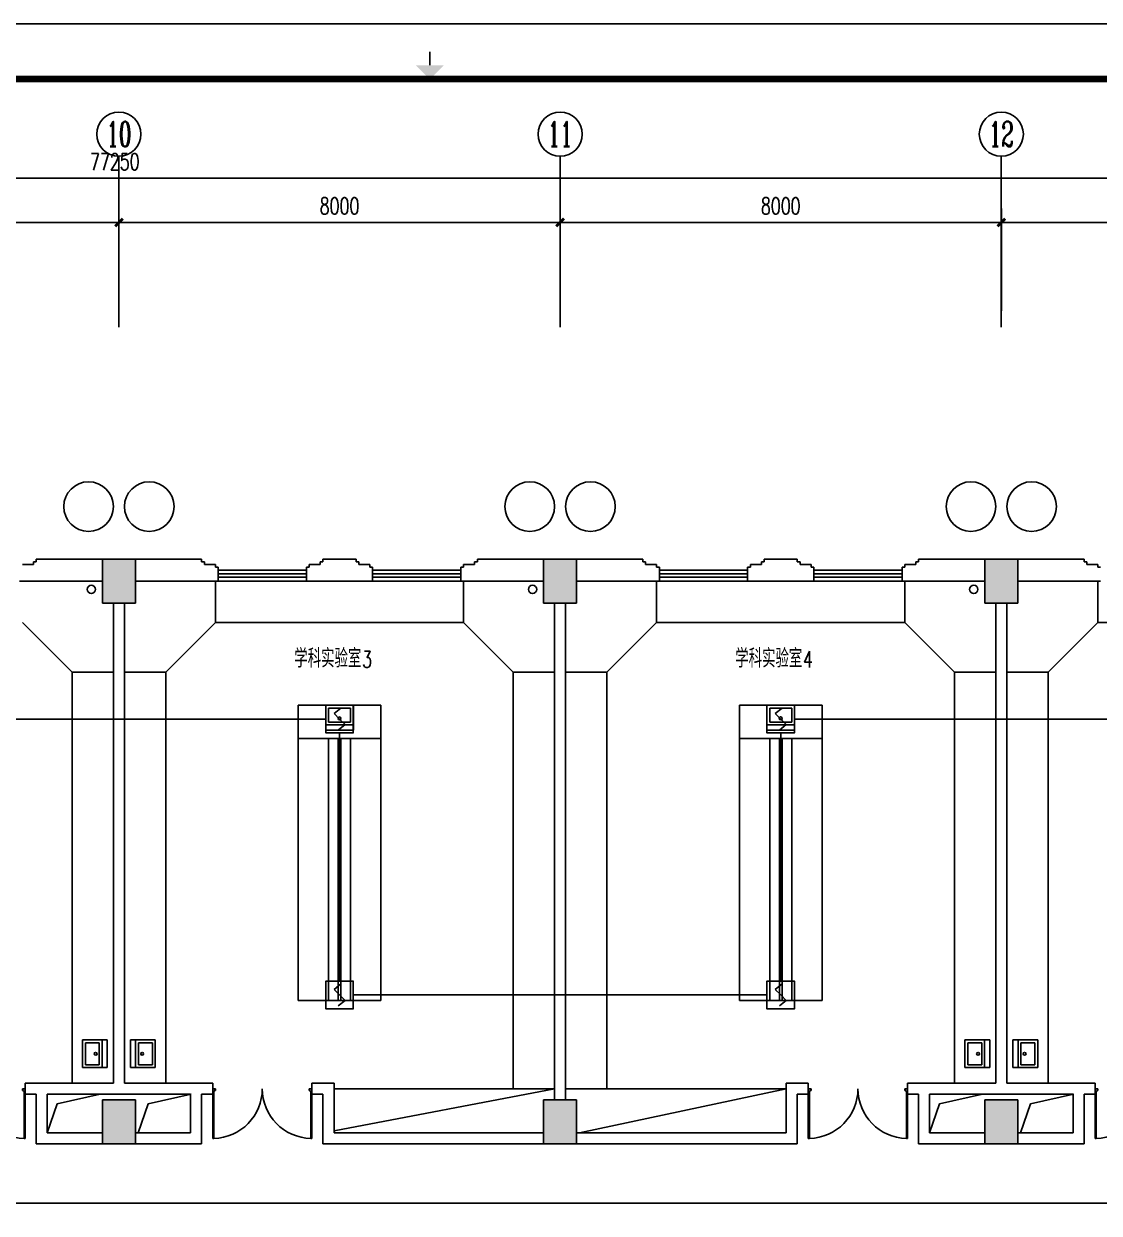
# Model space of a CAD drawing. Extents: x 190999 to 918899, y -200814 to 215286.
# Drawn here: x 361987 to 381487, y 50231 to 71786 of the extents above; entities that cross this region are included whole.
import ezdxf
from ezdxf.enums import TextEntityAlignment as Align

# ---------------------------------------------------------------- set-up
doc = ezdxf.new("R2010")
doc.units = 0
doc.header["$LTSCALE"] = 1000
doc.header["$MEASUREMENT"] = 0
doc.layers.get('Defpoints').update_dxf_attribs({"color": 1})
for name, color, linetype in [('00-EQUIP', 3, 'Continuous'), ('00-WIRE-4', 6, 'Continuous'), ('A-墙线', 2, 'Continuous'), ('A-外包装修', 250, 'Continuous'), ('A-外窗', 145, 'Continuous'), ('A-家具', 250, 'Continuous'), ('A-门', 167, 'Continuous'), ('AXIS', 3, 'Continuous'), ('AXIS_TEXT', 7, 'Continuous'), ('COLUMN', 2, 'Continuous'), ('PUB_HATCH', 250, 'Continuous'), ('图框', 189, 'Continuous'), ('房间名称', 7, 'Continuous'), ('洞口线', 165, 'Continuous'), ('雨水管', 151, 'Continuous')]:
    doc.layers.add(name, color=color, linetype=linetype)
doc.styles.add('_TCH_AXIS', font='COMPLEX', dxfattribs={"bigfont": 'GBCBIG'})
doc.styles.add('_TCH_DIM', font='SIMPLEX', dxfattribs={"bigfont": 'GBCBIG'})
doc.styles.add('COMPLEX', font='COMPLEX')
doc.styles.add('DIM_FONT', font='SIMPLEX', dxfattribs={"width": 0.7, "bigfont": 'GBCBIG'})
doc.styles.get("Standard").update_dxf_attribs({"font": 'simhei.ttf'})
doc.styles.add('XXK', font='romans.shx', dxfattribs={"width": 0.75, "bigfont": 'hzf.shx'})
doc.styles.add('zz-1', font='arial.ttf', dxfattribs={"width": 0.8})
doc.linetypes.add('BIG-DLINE', pattern='A,1,-0.15,["D",XXK,S=0.2,R=0,X=-0.1,Y=-0.09],-0.2', length=1.35)
doc.dimstyles.new('DIMN', dxfattribs={"dimtxt": 300, "dimasz": 100, "dimexe": 250, "dimexo": 300, "dimgap": 150, "dimtad": 1, "dimdec": 0, "dimzin": 0, "dimdsep": 46, "dimtxsty": 'DIM_FONT', "dimblk": 'ARCHTICK', "dimcen": 0.09, "dimclrt": 7, "dimazin": 2, "dimtfac": 1, "dimtdec": 0, "dimtix": 1, "dimtmove": 2, "dimatfit": 3, "dimfxl": 0, "dimtolj": 1, "dimtzin": 0, "dimarcsym": 0})

# ---------------------------------------------------------------- blocks, each defined once
blk = doc.blocks.new('TJAD_TK_A0')
at = {"layer": '图框'}
blk.add_line((2162, 399.3), (973, 399.3), dxfattribs=at)
at = {"layer": '图框', "const_width": 0.3}
blk.add_lwpolyline([(1567.5, 391.74), (1567.5, 394.24)], dxfattribs=at)
at = {"layer": '图框', "const_width": 1.2}
blk.add_lwpolyline([(2152, -431.7), (2152, 389.3), (998, 389.3), (998, -431.7)], close=True, dxfattribs=at)
at = {"layer": '图框'}
blk.add_solid([(1565, 391.74), (1570, 391.74), (1567.5, 389.24)], dxfattribs=at)
blk = doc.blocks.new('m1800')
at = {"layer": 'A-墙线'}
for p, q in [((-900, -100), (-900, 100)), ((900, -100), (900, 100))]:
    blk.add_line(p, q, dxfattribs=at)
at = {"layer": 'A-门'}
for p, q in [((-900, 900), (-900, 0)), ((-900, 900), (-880, 900)), ((-880, 900), (-880, 50)), ((880, 900), (880, 50)), ((900, 900), (880, 900)), ((900, 900), (900, 0)), ((-900, 50), (-870, 50)), ((-900, 0), (-850, 0)), ((-870, 50), (-870, 30)), ((-870, 30), (-850, 30)), ((-850, 30), (-850, 0)), ((850, 30), (850, 0)), ((870, 30), (850, 30)), ((900, 0), (850, 0)), ((870, 50), (870, 30)), ((900, 50), (870, 50))]:
    blk.add_line(p, q, dxfattribs=at)
for centre, start, end in [((-900, 0), 0, 88.7267), ((900, 0), 91.2733, 180)]:
    blk.add_arc(centre, 900, start, end, dxfattribs=at)
blk = doc.blocks.new('_ArchTick')
at = {"const_width": 0.5}
blk.add_lwpolyline([(-0.7, -0.7), (0.7, 0.7)], dxfattribs=at)
blk = doc.blocks.new('*D1049')
at = {"layer": 'AXIS', "color": 0, "lineweight": -2}
for p, q in [((355712, 66586), (355712, 68436)), ((363712, 66586), (363712, 68436)), ((355712, 68186), (363712, 68186))]:
    blk.add_line(p, q, dxfattribs=at)
at = {"layer": 'Defpoints', "color": 0}
for p in [(363712, 68186), (355712, 66286), (363712, 66286)]:
    blk.add_point(p, dxfattribs=at)
at = {"layer": 'AXIS', "color": 0, "lineweight": -2, "xscale": 100, "yscale": 100, "zscale": 100, "rotation": 180}
blk.add_blockref('_ArchTick', (355712, 68186), dxfattribs=at)
at = {"layer": 'AXIS', "color": 0, "lineweight": -2, "xscale": 100, "yscale": 100, "zscale": 100}
blk.add_blockref('_ArchTick', (363712, 68186), dxfattribs=at)
at = {"layer": 'AXIS', "color": 7, "insert": (359712, 68486), "char_height": 300, "attachment_point": 5, "style": 'DIM_FONT'}
blk.add_mtext('\\A1;8000', dxfattribs=at)
blk = doc.blocks.new('*D1050')
at = {"layer": 'AXIS', "color": 0, "lineweight": -2}
for p, q in [((363712, 66586), (363712, 68436)), ((371712, 66586), (371712, 68436)), ((363712, 68186), (371712, 68186))]:
    blk.add_line(p, q, dxfattribs=at)
at = {"layer": 'Defpoints', "color": 0}
for p in [(371712, 68186), (363712, 66286), (371712, 66286)]:
    blk.add_point(p, dxfattribs=at)
at = {"layer": 'AXIS', "color": 0, "lineweight": -2, "xscale": 100, "yscale": 100, "zscale": 100, "rotation": 180}
blk.add_blockref('_ArchTick', (363712, 68186), dxfattribs=at)
at = {"layer": 'AXIS', "color": 0, "lineweight": -2, "xscale": 100, "yscale": 100, "zscale": 100}
blk.add_blockref('_ArchTick', (371712, 68186), dxfattribs=at)
at = {"layer": 'AXIS', "color": 7, "insert": (367712, 68486), "char_height": 300, "attachment_point": 5, "style": 'DIM_FONT'}
blk.add_mtext('\\A1;8000', dxfattribs=at)
blk = doc.blocks.new('*D1051')
at = {"layer": 'AXIS', "color": 0, "lineweight": -2}
for p, q in [((371712, 66586), (371712, 68436)), ((379712, 66586), (379712, 68436)), ((371712, 68186), (379712, 68186))]:
    blk.add_line(p, q, dxfattribs=at)
at = {"layer": 'Defpoints', "color": 0}
for p in [(379712, 68186), (371712, 66286), (379712, 66286)]:
    blk.add_point(p, dxfattribs=at)
at = {"layer": 'AXIS', "color": 0, "lineweight": -2, "xscale": 100, "yscale": 100, "zscale": 100, "rotation": 180}
blk.add_blockref('_ArchTick', (371712, 68186), dxfattribs=at)
at = {"layer": 'AXIS', "color": 0, "lineweight": -2, "xscale": 100, "yscale": 100, "zscale": 100}
blk.add_blockref('_ArchTick', (379712, 68186), dxfattribs=at)
at = {"layer": 'AXIS', "color": 7, "insert": (375712, 68486), "char_height": 300, "attachment_point": 5, "style": 'DIM_FONT'}
blk.add_mtext('\\A1;8000', dxfattribs=at)
blk = doc.blocks.new('*D1052')
at = {"layer": 'AXIS', "color": 0, "lineweight": -2}
for p, q in [((379712, 66586), (379712, 68436)), ((387712, 66586), (387712, 68436)), ((379712, 68186), (387712, 68186))]:
    blk.add_line(p, q, dxfattribs=at)
at = {"layer": 'Defpoints', "color": 0}
for p in [(387712, 68186), (379712, 66286), (387712, 66286)]:
    blk.add_point(p, dxfattribs=at)
at = {"layer": 'AXIS', "color": 0, "lineweight": -2, "xscale": 100, "yscale": 100, "zscale": 100, "rotation": 180}
blk.add_blockref('_ArchTick', (379712, 68186), dxfattribs=at)
at = {"layer": 'AXIS', "color": 0, "lineweight": -2, "xscale": 100, "yscale": 100, "zscale": 100}
blk.add_blockref('_ArchTick', (387712, 68186), dxfattribs=at)
at = {"layer": 'AXIS', "color": 7, "insert": (383712, 68486), "char_height": 300, "attachment_point": 5, "style": 'DIM_FONT'}
blk.add_mtext('\\A1;8000', dxfattribs=at)
blk = doc.blocks.new('*D1056')
at = {"layer": 'AXIS', "color": 0, "lineweight": -2}
for p, q in [((325012, 66586), (325012, 69236)), ((402262, 66586), (402262, 69236)), ((325012, 68986), (402262, 68986))]:
    blk.add_line(p, q, dxfattribs=at)
at = {"layer": 'Defpoints', "color": 0}
for p in [(402262, 68986), (325012, 66286), (402262, 66286)]:
    blk.add_point(p, dxfattribs=at)
at = {"layer": 'AXIS', "color": 0, "lineweight": -2, "xscale": 100, "yscale": 100, "zscale": 100, "rotation": 180}
blk.add_blockref('_ArchTick', (325012, 68986), dxfattribs=at)
at = {"layer": 'AXIS', "color": 0, "lineweight": -2, "xscale": 100, "yscale": 100, "zscale": 100}
blk.add_blockref('_ArchTick', (402262, 68986), dxfattribs=at)
at = {"layer": 'AXIS', "color": 7, "insert": (363637, 69286), "char_height": 300, "attachment_point": 5, "style": 'DIM_FONT'}
blk.add_mtext('\\A1;77250', dxfattribs=at)
blk = doc.blocks.new('_AXISO')
blk.add_circle((0, 0), 0.5)
at = {"layer": 'AXIS_TEXT', "style": 'COMPLEX', "width": 1.041667}
blk.add_attdef('A', text='', height=0.56, dxfattribs=at).set_placement((-0.25, -0.28), (0.25, -0.28), align=Align.FIT)
blk = doc.blocks.new('$plan$00001609')
at = {"linetype": 'Continuous'}
for p, q in [((0, -251), (0, 251)), ((0, 251), (450, 251)), ((93, -251), (93, 251)), ((450, 251), (450, -251)), ((146, -199), (146, 199)), ((146, 199), (397, 199)), ((397, 199), (397, -199)), ((146, -199), (397, -199)), ((0, -251), (450, -251))]:
    blk.add_line(p, q, dxfattribs=at)
blk.add_line((238, 2), (238, 0))
blk.add_arc((212, 0), 26, 4.716, 0, dxfattribs=at)
at = {"style": 'zz-1'}
for tag in ['YSIZE', 'XSIZE']:
    blk.add_attdef(tag, (0, 0), '', height=0.5, dxfattribs=at)
blk = doc.blocks.new('_LINKPT1')
at = {"color": 0}
blk.add_line((0, 0), (0, 0), dxfattribs=at)
blk = doc.blocks.new('3S1KCGW2')
for p, q in [((0.5, 0.5), (-0.5, 0.5)), ((-0.5, 0.5), (-0.5, -0.5)), ((0.5, -0.5), (0.5, 0.5)), ((-0.2, 0.2), (0.05, 0.4)), ((0, 0), (-0.2, 0.2)), ((0, 0), (0.2, -0.2)), ((0.2, -0.2), (-0.05, -0.4)), ((-0.5, -0.5), (0.5, -0.5))]:
    blk.add_line(p, q)
at = {"const_width": 0.04, "flags": 128}
blk.add_lwpolyline([(-0.5, -0.5), (-0.5, 0.5), (0.5, 0.5), (0.5, -0.5)], close=True, dxfattribs=at)
at = {"xscale": 0.002, "yscale": 0.002, "zscale": 0.002}
for p in [(0, 0.5), (-0.5, 0), (0.5, 0), (0, -0.5)]:
    blk.add_blockref('_LINKPT1', p, dxfattribs=at)
at = {"flags": 9}
blk.add_attdef('A', (0, 0), '', height=0.00002, dxfattribs=at)

msp = doc.modelspace()

# ---------------------------------------------------------------- hatches: boundary and pattern name
at = {"layer": 'PUB_HATCH'}
for points in [[(364011.6, 61286.5), (364011.6, 62086.5), (363411.6, 62086.5), (363411.6, 61286.5)], [(372011.6, 61286.5), (372011.6, 62086.5), (371411.6, 62086.5), (371411.6, 61286.5)], [(380011.6, 61286.5), (380011.6, 62086.5), (379411.6, 62086.5), (379411.6, 61286.5)], [(364011.6, 51486.5), (364011.6, 52286.5), (363411.6, 52286.5), (363411.6, 51486.5)], [(372011.6, 51486.5), (372011.6, 52286.5), (371411.6, 52286.5), (371411.6, 51486.5)], [(380011.6, 51486.5), (380011.6, 52286.5), (379411.6, 52286.5), (379411.6, 51486.5)]]:
    msp.add_hatch(color=256, dxfattribs=at).paths.add_polyline_path(points)

# ---------------------------------------------------------------- linework, layer by layer
at = {"layer": '00-WIRE-4'}
for p, q in [((359961.6, 59186.5), (367461.6, 59186.5)), ((375961.6, 59186.5), (383461.6, 59186.5)), ((367711.6, 58936.5), (367711.6, 54436.5)), ((375711.6, 58936.5), (375711.6, 54436.5)), ((367961.6, 54186.5), (375461.6, 54186.5))]:
    msp.add_line(p, q, dxfattribs=at)
at = {"layer": '00-WIRE-4', "linetype": 'BIG-DLINE'}
msp.add_line((335761.6, 50415), (402711.6, 50415), dxfattribs=at)
at = {"layer": 'A-墙线'}
for p, q in [((362211.6, 62086.5), (363411.6, 62086.5)), ((362211.6, 62086.5), (362211.6, 62036.5)), ((365211.6, 62086.5), (364011.6, 62086.5)), ((365211.6, 62086.5), (365211.6, 62036.5)), ((368011.6, 62086.5), (367411.6, 62086.5)), ((367411.6, 62086.5), (367411.6, 62036.5)), ((368011.6, 62086.5), (368011.6, 62036.5)), ((371411.6, 62086.5), (370211.6, 62086.5)), ((370211.6, 62086.5), (370211.6, 62036.5)), ((372011.6, 62086.5), (373211.6, 62086.5)), ((373211.6, 62086.5), (373211.6, 62036.5)), ((375411.6, 62086.5), (376011.6, 62086.5)), ((375411.6, 62086.5), (375411.6, 62036.5)), ((376011.6, 62086.5), (376011.6, 62036.5)), ((378211.6, 62086.5), (379411.6, 62086.5)), ((378211.6, 62086.5), (378211.6, 62036.5)), ((381211.6, 62086.5), (380011.6, 62086.5)), ((381211.6, 62086.5), (381211.6, 62036.5)), ((362161.6, 61986.5), (361961.6, 61986.5)), ((362161.6, 62036.5), (362161.6, 61986.5)), ((362211.6, 62036.5), (362161.6, 62036.5)), ((365211.6, 62036.5), (365261.6, 62036.5)), ((365261.6, 62036.5), (365261.6, 61986.5)), ((365261.6, 61986.5), (365461.6, 61986.5)), ((365461.6, 61986.5), (365461.6, 61936.5)), ((365461.6, 61936.5), (365511.6, 61936.5)), ((365511.6, 61936.5), (365511.6, 61686.5)), ((367161.6, 61936.5), (367111.6, 61936.5)), ((367111.6, 61936.5), (367111.6, 61686.5)), ((367161.6, 61986.5), (367161.6, 61936.5)), ((367361.6, 61986.5), (367161.6, 61986.5)), ((367361.6, 62036.5), (367361.6, 61986.5)), ((367411.6, 62036.5), (367361.6, 62036.5)), ((368011.6, 62036.5), (368061.6, 62036.5)), ((368061.6, 62036.5), (368061.6, 61986.5)), ((368061.6, 61986.5), (368261.6, 61986.5)), ((368261.6, 61986.5), (368261.6, 61936.5)), ((368261.6, 61936.5), (368311.6, 61936.5)), ((368311.6, 61936.5), (368311.6, 61686.5)), ((369961.6, 61936.5), (369911.6, 61936.5)), ((369911.6, 61936.5), (369911.6, 61686.5)), ((369961.6, 61986.5), (369961.6, 61936.5)), ((370161.6, 61986.5), (369961.6, 61986.5)), ((370161.6, 62036.5), (370161.6, 61986.5)), ((370211.6, 62036.5), (370161.6, 62036.5)), ((373211.6, 62036.5), (373261.6, 62036.5)), ((373261.6, 62036.5), (373261.6, 61986.5)), ((373261.6, 61986.5), (373461.6, 61986.5)), ((373461.6, 61986.5), (373461.6, 61936.5)), ((373461.6, 61936.5), (373511.6, 61936.5)), ((373511.6, 61936.5), (373511.6, 61686.5)), ((375161.6, 61936.5), (375111.6, 61936.5)), ((375111.6, 61936.5), (375111.6, 61686.5)), ((375161.6, 61986.5), (375161.6, 61936.5)), ((375361.6, 61986.5), (375161.6, 61986.5)), ((375361.6, 62036.5), (375361.6, 61986.5)), ((375411.6, 62036.5), (375361.6, 62036.5)), ((376011.6, 62036.5), (376061.6, 62036.5)), ((376061.6, 62036.5), (376061.6, 61986.5)), ((376061.6, 61986.5), (376261.6, 61986.5)), ((376261.6, 61986.5), (376261.6, 61936.5)), ((376261.6, 61936.5), (376311.6, 61936.5)), ((376311.6, 61936.5), (376311.6, 61686.5)), ((377961.6, 61936.5), (377911.6, 61936.5)), ((377911.6, 61936.5), (377911.6, 61686.5)), ((377961.6, 61986.5), (377961.6, 61936.5)), ((378161.6, 61986.5), (377961.6, 61986.5)), ((378161.6, 62036.5), (378161.6, 61986.5)), ((378211.6, 62036.5), (378161.6, 62036.5)), ((381211.6, 62036.5), (381261.6, 62036.5)), ((381261.6, 62036.5), (381261.6, 61986.5)), ((381261.6, 61986.5), (381461.6, 61986.5)), ((381461.6, 61986.5), (381461.6, 61936.5)), ((381461.6, 61936.5), (381511.6, 61936.5)), ((361911.6, 61686.5), (363411.6, 61686.5)), ((365511.6, 61686.5), (364011.6, 61686.5)), ((368311.6, 61686.5), (367111.6, 61686.5)), ((371411.6, 61686.5), (369911.6, 61686.5)), ((372011.6, 61686.5), (373511.6, 61686.5)), ((375111.6, 61686.5), (376311.6, 61686.5)), ((377911.6, 61686.5), (379411.6, 61686.5)), ((381511.6, 61686.5), (380011.6, 61686.5)), ((363611.6, 52586.5), (363611.6, 61286.5)), ((363811.6, 52586.5), (363811.6, 61286.5)), ((371611.6, 52286.5), (371611.6, 61286.5)), ((371811.6, 52286.5), (371811.6, 61286.5)), ((379611.6, 52586.5), (379611.6, 61286.5)), ((379811.6, 52586.5), (379811.6, 61286.5)), ((363611.6, 52586.5), (362011.6, 52586.5)), ((362211.6, 52386.5), (362011.6, 52386.5)), ((362211.6, 52386.5), (362211.6, 51486.5)), ((365011.6, 52386.5), (362411.6, 52386.5)), ((362411.6, 52386.5), (362411.6, 51686.5)), ((363811.6, 52586.5), (365411.6, 52586.5)), ((365011.6, 52386.5), (365011.6, 51686.5)), ((365211.6, 52386.5), (365411.6, 52386.5)), ((365211.6, 52386.5), (365211.6, 51486.5)), ((367211.6, 52586.5), (367611.6, 52586.5)), ((367211.6, 52386.5), (367411.6, 52386.5)), ((367411.6, 52386.5), (367411.6, 51486.5)), ((367611.6, 52586.5), (367611.6, 51686.5)), ((376211.6, 52586.5), (375811.6, 52586.5)), ((375811.6, 52586.5), (375811.6, 51686.5)), ((376211.6, 52386.5), (376011.6, 52386.5)), ((376011.6, 52386.5), (376011.6, 51486.5)), ((379611.6, 52586.5), (378011.6, 52586.5)), ((378211.6, 52386.5), (378011.6, 52386.5)), ((378211.6, 52386.5), (378211.6, 51486.5)), ((378411.6, 52386.5), (381011.6, 52386.5)), ((378411.6, 52386.5), (378411.6, 51686.5)), ((379811.6, 52586.5), (381411.6, 52586.5)), ((381011.6, 52386.5), (381011.6, 51686.5)), ((381211.6, 52386.5), (381411.6, 52386.5)), ((381211.6, 52386.5), (381211.6, 51486.5)), ((363411.6, 51686.5), (362411.6, 51686.5)), ((364011.6, 51686.5), (365011.6, 51686.5)), ((371411.6, 51686.5), (367611.6, 51686.5)), ((372011.6, 51686.5), (375811.6, 51686.5)), ((379411.6, 51686.5), (378411.6, 51686.5)), ((380011.6, 51686.5), (381011.6, 51686.5)), ((363411.6, 51486.5), (362211.6, 51486.5)), ((364011.6, 51486.5), (365211.6, 51486.5)), ((371411.6, 51486.5), (367411.6, 51486.5)), ((372011.6, 51486.5), (376011.6, 51486.5)), ((379411.6, 51486.5), (378211.6, 51486.5)), ((380011.6, 51486.5), (381211.6, 51486.5))]:
    msp.add_line(p, q, dxfattribs=at)
at = {"layer": 'A-外包装修'}
for centre in [(363161.6, 63036.5), (364261.6, 63036.5), (371161.6, 63036.5), (372261.6, 63036.5), (379161.6, 63036.5), (380261.6, 63036.5)]:
    msp.add_circle(centre, 450, dxfattribs=at)
at = {"layer": 'A-外窗'}
for p, q in [((365511.6, 61886.5), (367111.6, 61886.5)), ((369911.6, 61886.5), (368311.6, 61886.5)), ((373511.6, 61886.5), (375111.6, 61886.5)), ((377911.6, 61886.5), (376311.6, 61886.5)), ((365511.6, 61816.5), (367111.6, 61816.5)), ((365511.6, 61756.5), (367111.6, 61756.5)), ((365511.6, 61686.5), (367111.6, 61686.5)), ((369911.6, 61816.5), (368311.6, 61816.5)), ((369911.6, 61756.5), (368311.6, 61756.5)), ((369911.6, 61686.5), (368311.6, 61686.5)), ((373511.6, 61816.5), (375111.6, 61816.5)), ((373511.6, 61756.5), (375111.6, 61756.5)), ((373511.6, 61686.5), (375111.6, 61686.5)), ((377911.6, 61816.5), (376311.6, 61816.5)), ((377911.6, 61756.5), (376311.6, 61756.5)), ((377911.6, 61686.5), (376311.6, 61686.5))]:
    msp.add_line(p, q, dxfattribs=at)
at = {"layer": 'A-家具'}
for p, q in [((365461.6, 60936.5), (365461.6, 61686.5)), ((369961.6, 60936.5), (369961.6, 61686.5)), ((373461.6, 60936.5), (373461.6, 61686.5)), ((377961.6, 60936.5), (377961.6, 61686.5)), ((381461.6, 60936.5), (381461.6, 61686.5)), ((361961.6, 60936.5), (362861.6, 60036.5)), ((365461.6, 60936.5), (364561.6, 60036.5)), ((369961.6, 60936.5), (365461.6, 60936.5)), ((369961.6, 60936.5), (370861.6, 60036.5)), ((373461.6, 60936.5), (372561.6, 60036.5)), ((377961.6, 60936.5), (373461.6, 60936.5)), ((377961.6, 60936.5), (378861.6, 60036.5)), ((381461.6, 60936.5), (380561.6, 60036.5)), ((385961.6, 60936.5), (381461.6, 60936.5)), ((362861.6, 52586.5), (362861.6, 60036.5)), ((362861.6, 60036.5), (363611.6, 60036.5)), ((364561.6, 60036.5), (363811.6, 60036.5)), ((364561.6, 52586.5), (364561.6, 60036.5)), ((370861.6, 52486.5), (370861.6, 60036.5)), ((370861.6, 60036.5), (371611.6, 60036.5)), ((372561.6, 60036.5), (371811.6, 60036.5)), ((372561.6, 52486.5), (372561.6, 60036.5)), ((378861.6, 52586.5), (378861.6, 60036.5)), ((378861.6, 60036.5), (379611.6, 60036.5)), ((380561.6, 60036.5), (379811.6, 60036.5)), ((380561.6, 52586.5), (380561.6, 60036.5)), ((366961.6, 54086.5), (366961.6, 59436.5)), ((366961.6, 59436.5), (368461.6, 59436.5)), ((368461.6, 54086.5), (368461.6, 59436.5)), ((374961.6, 54086.5), (374961.6, 59436.5)), ((374961.6, 59436.5), (376461.6, 59436.5)), ((376461.6, 54086.5), (376461.6, 59436.5)), ((366961.6, 58836.5), (368461.6, 58836.5)), ((367511.6, 54086.5), (367511.6, 58836.5)), ((367686.6, 54086.5), (367686.6, 58836.5)), ((367736.6, 54086.5), (367736.6, 58836.5)), ((367911.6, 54086.5), (367911.6, 58836.5)), ((374961.6, 58836.5), (376461.6, 58836.5)), ((375511.6, 54086.5), (375511.6, 58836.5)), ((375686.6, 54086.5), (375686.6, 58836.5)), ((375736.6, 54086.5), (375736.6, 58836.5)), ((375911.6, 54086.5), (375911.6, 58836.5)), ((368461.6, 54086.5), (366961.6, 54086.5)), ((376461.6, 54086.5), (374961.6, 54086.5)), ((367611.6, 52486.5), (371611.6, 52486.5)), ((367611.6, 51724.6), (371611.6, 52486.5)), ((371811.6, 52486.5), (375811.6, 52486.5)), ((372061.6, 51686.5), (375811.6, 52486.5))]:
    msp.add_line(p, q, dxfattribs=at)
at = {"layer": 'AXIS'}
for p, q in [((363711.6, 66286.5), (363711.6, 69387)), ((371711.6, 66286.5), (371711.6, 69386.5)), ((379711.6, 66286.5), (379711.6, 69386.5))]:
    msp.add_line(p, q, dxfattribs=at)
at = {"layer": 'COLUMN'}
for p, q in [((364011.6, 62086.5), (363411.6, 62086.5)), ((363411.6, 62086.5), (363411.6, 61286.5)), ((364011.6, 61286.5), (364011.6, 62086.5)), ((372011.6, 62086.5), (371411.6, 62086.5)), ((371411.6, 62086.5), (371411.6, 61286.5)), ((372011.6, 61286.5), (372011.6, 62086.5)), ((380011.6, 62086.5), (379411.6, 62086.5)), ((379411.6, 62086.5), (379411.6, 61286.5)), ((380011.6, 61286.5), (380011.6, 62086.5)), ((363411.6, 61286.5), (364011.6, 61286.5)), ((371411.6, 61286.5), (372011.6, 61286.5)), ((379411.6, 61286.5), (380011.6, 61286.5)), ((364011.6, 52286.5), (363411.6, 52286.5)), ((363411.6, 52286.5), (363411.6, 51486.5)), ((364011.6, 51486.5), (364011.6, 52286.5)), ((372011.6, 52286.5), (371411.6, 52286.5)), ((371411.6, 52286.5), (371411.6, 51486.5)), ((372011.6, 51486.5), (372011.6, 52286.5)), ((380011.6, 52286.5), (379411.6, 52286.5)), ((379411.6, 52286.5), (379411.6, 51486.5)), ((380011.6, 51486.5), (380011.6, 52286.5)), ((363411.6, 51486.5), (364011.6, 51486.5)), ((371411.6, 51486.5), (372011.6, 51486.5)), ((379411.6, 51486.5), (380011.6, 51486.5))]:
    msp.add_line(p, q, dxfattribs=at)
at = {"layer": '洞口线', "ltscale": 2}
for points in [[(362411.6, 51686.5), (362589.5, 52212.9), (363372.7, 52386.5)], [(364061.6, 51686.5), (364239.5, 52212.9), (365022.7, 52386.5)], [(378411.6, 51686.5), (378589.5, 52212.9), (379372.7, 52386.5)], [(380061.6, 51686.5), (380239.5, 52212.9), (381022.7, 52386.5)]]:
    msp.add_lwpolyline(points, dxfattribs=at)
at = {"layer": '雨水管'}
for centre in [(363211.6, 61536.5), (371211.6, 61536.5), (379211.6, 61536.5)]:
    msp.add_circle(centre, 75, dxfattribs=at)

# ---------------------------------------------------------------- block references
at = {"layer": '00-EQUIP', "xscale": 500, "yscale": 500, "zscale": 500}
for p in [(367711.6, 59186.5), (375711.6, 59186.5), (367711.6, 54186.5), (375711.6, 54186.5)]:
    msp.add_blockref('3S1KCGW2', p, dxfattribs=at)
at = {"layer": 'A-家具'}
for p, rotation in [((367711.6, 58986.5), 90.00000000000001), ((375711.6, 58986.5), 90.00000000000001), ((363501.4, 53120.2), 180), ((379501.4, 53120.2), 180)]:
    msp.add_blockref('$plan$00001609', p, dxfattribs=dict(at, rotation=rotation))
at = {"layer": 'A-家具', "yscale": -1}
for p in [(363921.9, 53120.2), (379921.9, 53120.2)]:
    msp.add_blockref('$plan$00001609', p, dxfattribs=at)
at = {"layer": 'A-门', "rotation": 180}
for p in [(361111.6, 52486.5), (377111.6, 52486.5)]:
    msp.add_blockref('m1800', p, dxfattribs=at)
at = {"layer": 'A-门', "xscale": -1, "rotation": 180}
for p in [(366311.6, 52486.5), (382311.6, 52486.5)]:
    msp.add_blockref('m1800', p, dxfattribs=at)
at = {"layer": 'AXIS'}
ref = msp.add_blockref('_AXISO', (363711.6, 69787), dxfattribs=dict(at, xscale=800, yscale=800, zscale=800))
ref.add_attrib('A', '10', dxfattribs={"layer": 'AXIS_TEXT', "height": 452.55, "style": '_TCH_AXIS', "width": 0.724138}).set_placement((363485.4, 69560.7), (363937.9, 69560.7), align=Align.FIT)
ref = msp.add_blockref('_AXISO', (371711.6, 69786.5), dxfattribs=dict(at, xscale=800, yscale=800, zscale=800))
ref.add_attrib('A', '11', dxfattribs={"layer": 'AXIS_TEXT', "height": 452.55, "style": '_TCH_AXIS', "width": 0.875}).set_placement((371485.4, 69560.2), (371937.9, 69560.2), align=Align.FIT)
ref = msp.add_blockref('_AXISO', (379711.6, 69786.5), dxfattribs=dict(at, xscale=800, yscale=800, zscale=800))
ref.add_attrib('A', '12', dxfattribs={"layer": 'AXIS_TEXT', "height": 452.55, "style": '_TCH_AXIS', "width": 0.724138}).set_placement((379485.4, 69560.2), (379937.9, 69560.2), align=Align.FIT)
at = {"layer": '图框', "xscale": 100, "yscale": 100, "zscale": 100}
msp.add_blockref('TJAD_TK_A0', (212598.6, 31856.8), dxfattribs=at)

# ---------------------------------------------------------------- texts
at = {"layer": '房间名称', "style": '_TCH_DIM'}
for p in [(366892.2, 60119.1), (374887.2, 60119.1)]:
    msp.add_text('学科实验室', height=337.59, dxfattribs=at).set_placement(p)
at = {"layer": '房间名称', "style": '_TCH_DIM', "width": 0.705882}
for s, p in [('3', (368120.9, 60119.1)), ('4', (376115.9, 60119.1))]:
    msp.add_text(s, height=297.5, dxfattribs=at).set_placement(p)

# ---------------------------------------------------------------- dimensions: what is measured, and where the dimension line sits
at = {"layer": 'AXIS'}
for p1, p2, distance, picture, middle in [((325011.8, 66286.5), (402261.6, 66286.5), 2700, '*D1056', (363636.7, 69286.5)), ((355711.6, 66286.5), (363711.6, 66286.5), 1900, '*D1049', (359711.6, 68486.5)), ((363711.6, 66286.5), (371711.6, 66286.5), 1900, '*D1050', (367711.6, 68486.5)), ((371711.6, 66286.5), (379711.6, 66286.5), 1900, '*D1051', (375711.6, 68486.5)), ((379711.6, 66286.5), (387711.6, 66286.5), 1900, '*D1052', (383711.6, 68486.5))]:
    dim = msp.add_aligned_dim(p1=p1, p2=p2, distance=distance, dimstyle='DIMN', dxfattribs=at)
    dim.commit()
    dim.dimension.update_dxf_attribs({"geometry": picture, "text_midpoint": middle})

doc.saveas('drawing.dxf')
